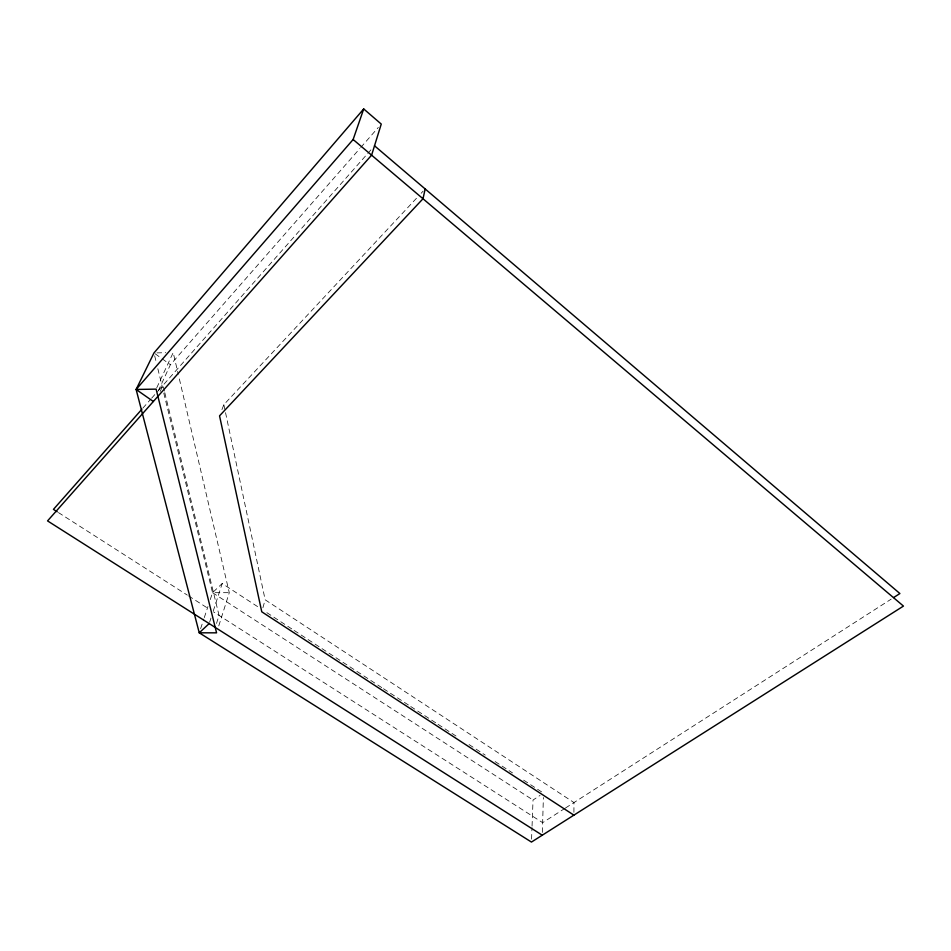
<?xml version="1.0" encoding="UTF-8"?>
<svg xmlns="http://www.w3.org/2000/svg" width="951" height="951" viewBox="0 0 951 951"><rect width="100%" height="100%" fill="white"/><g stroke="black" fill="none" stroke-linecap="round" stroke-linejoin="round"><path stroke-width="0.71" stroke-dasharray="4.75 3.57" d="M573.905 812.344L573.976 802.561L265.151 599.796L225.375 411.89M542.343 832.422L543.39 797.485M531.561 839.162L532.001 827.572M532.049 826.122L533.035 800.029L540.025 795.428M262.892 607.796L265.151 599.796M218.766 625.913L229.286 592.675L178.61 375.716M216.507 623.428L219.063 615.44L164.749 392.513M209.612 622.204L210.967 618.055M213.214 611.148L222.201 583.522L259.421 607.796M200.625 628.659L203.835 618.97M204.287 617.591L207.96 606.524M210.254 599.606L212.537 592.687L222.201 583.522M221.928 409.631L223.854 404.662L417.073 197.63M160.172 391.443L162.99 385.321L164.392 391.075M158.223 390.98L170.407 364.709L359.787 148.582M156.737 387.818L173.201 352.571L178.265 374.266M360.762 147.476L378.332 127.422M142.793 408.205L150.65 399.301M151.637 398.196L157.521 391.527M158.508 390.409L372.554 148.011M421.115 193.303L423.136 191.127M565.12 808.243L542.641 822.663L213.595 611.933M565.536 807.97L891.146 599.154M156.939 352.88L165.807 352.714M163.798 393.132L212.537 592.687L229.286 592.675M58.451 512.589L187.323 595.112M188.571 595.908L208.59 608.735M212.537 592.687L533.035 800.029M266.862 612.658L292.92 629.657M294.156 630.465L382.243 687.918M383.479 688.726L409.536 705.725M410.773 706.534L436.83 723.533M438.066 724.341L457.918 737.287M469.081 744.574L485.212 755.094M495.138 761.573L512.506 772.901M523.668 780.177L542.272 792.326M155.156 353.772L161.016 357.98M162.193 358.812L170.407 364.709M154.68 355.805L156.439 362.985M157.842 368.726L162.395 387.39M223.854 404.662L225.078 410.44"/><path stroke-width="1.43" d="M425.168 188.964L423.005 198.747L219.538 415.837L261.763 611.802L573.893 815.138M353.13 139.512L903.45 606.084L531.454 842.063L199.246 632.807L136.124 389.458L353.13 139.512L363.71 108.937L381.256 124.082L371.603 155.168L47.55 520.898L542.26 835.204M153.349 401.5L136.124 389.458L153.979 352.928L363.71 108.937M141.818 409.31L53.446 509.379L57.203 511.781M209.172 623.583L199.246 632.807L216.566 632.843L156.119 389.125L136.124 389.458M893.643 597.549L899.896 593.543L374.516 145.788"/></g></svg>
